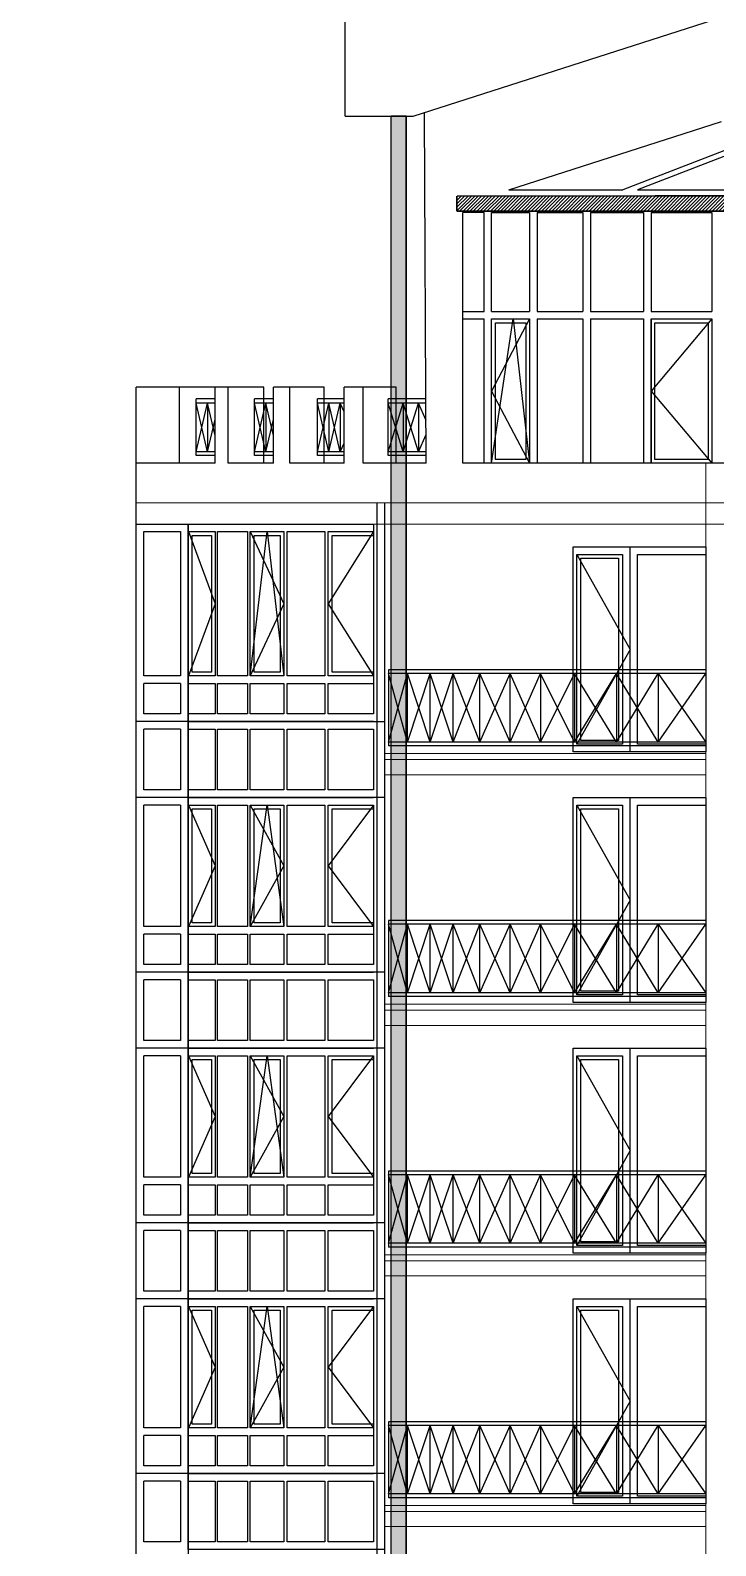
# Model space of a CAD drawing. Header units: inches. Extents: x -634 to 3638, y -6930911 to 5552.
# Drawn here: x 1440.72 to 1450.14, y 3508.83 to 3529.66 of the extents above; entities that cross this region are included whole.
import ezdxf

# ---------------------------------------------------------------- set-up
doc = ezdxf.new("R2010")
doc.units = ezdxf.units.IN
doc.header["$MEASUREMENT"] = 0
doc.linetypes.add('DASHED2', pattern=[9.525, 6.35, -3.175])
for name, color, linetype in [('ALUC', 202, 'Continuous'), ('OGRAJDENIYE', 255, 'Continuous'), ('Okno', 150, 'Continuous'), ('WALL', 243, 'Continuous')]:
    doc.layers.add(name, color=color, linetype=linetype)
doc.layers.add('ELEV', color=134, linetype='Continuous', lineweight=18)
doc.layers.add('WALL_1', color=11, linetype='Continuous', lineweight=15)
pattern_1 = [(45, (1262.311104, 3366.587935), (-0.02343928418428, 0.02343928418428), [])]

msp = doc.modelspace()

# ---------------------------------------------------------------- hatches: boundary and pattern name
at = {"layer": 'ELEV', "linetype": 'Continuous'}
h = msp.add_hatch(dxfattribs=at)
h.set_pattern_fill('ANSI31', color=256, scale=0.01044, style=0)
h.set_pattern_definition(pattern_1)
edge = h.paths.add_edge_path()
edge.add_ellipse((1445.78234, 3471.96182), major_axis=(0, 6932302.83262), ratio=0.00000001506, start_angle=89.999976115149, end_angle=270.000023884851)
edge.add_line((1445.67794, 3474.85168), (1445.67794, 3528.48347))
edge.add_line((1445.67794, 3528.48347), (1445.88675, 3528.48347))
edge.add_line((1445.88675, 3528.48347), (1445.88675, 3474.85168))
h = msp.add_hatch(dxfattribs=at)
h.set_pattern_fill('ANSI31', color=256, scale=0.01044, style=0)
h.set_pattern_definition(pattern_1)
edge = h.paths.add_edge_path()
edge.add_line((1446.58318, 3527.17693), (1454.28291, 3527.18085))
edge.add_line((1454.28291, 3527.18085), (1454.49172, 3527.18095))
edge.add_line((1454.49172, 3527.18095), (1454.49172, 3527.38976))
edge.add_line((1454.49172, 3527.38976), (1446.58308, 3527.38574))
edge.add_line((1446.58308, 3527.38574), (1446.58056, 3527.17695))

# ---------------------------------------------------------------- linework, layer by layer
at = {"layer": 'ALUC', "color": 7, "linetype": 'Continuous'}
for p, q in [((1445.9818, 3528.48347), (1458.15042, 3532.39306)), ((1445.0476, 3528.48347), (1445.0476, 3530.48615)), ((1445.0476, 3528.48347), (1445.9818, 3528.48347))]:
    msp.add_line(p, q, dxfattribs=at)
at = {"layer": 'ELEV', "linetype": 'Continuous', "flags": 128}
for points in [[(1445.67794, 3528.48347, 0.02088, 0.02088, 0), (1445.67794, 3474.59067, 0.02088, 0.02088, 0)], [(1445.88675, 3528.48347, 0.02088, 0.02088, 0), (1445.67794, 3528.48347, 0.02088, 0.02088, 0)], [(1445.88675, 3528.48347, 0.02088, 0.02088, 0), (1445.88675, 3474.59067, 0.02088, 0.02088, 0)], [(1446.58308, 3527.38574, 0.02088, 0.02088, 0), (1446.58056, 3527.17695, 0.02088, 0.02088, 0)], [(1454.49172, 3527.38976, 0.02088, 0.02088, 0), (1446.58308, 3527.38574, 0.02088, 0.02088, 0)], [(1454.49183, 3527.18095, 0.02088, 0.02088, 0), (1446.58318, 3527.17693, 0, 0, 0)]]:
    msp.add_lwpolyline(points, format="xyseb", dxfattribs=at)
at = {"layer": 'OGRAJDENIYE', "color": 7, "linetype": 'Continuous'}
for p, q in [((1443.25825, 3524.60001), (1442.99725, 3524.60001)), ((1442.99725, 3523.81699), (1442.99725, 3524.60001)), ((1443.25825, 3524.53737), (1442.99725, 3524.53737)), ((1443.15385, 3523.86919), (1442.99725, 3524.53737)), ((1442.99725, 3523.86919), (1443.15385, 3524.53737)), ((1443.25825, 3524.09192), (1443.15385, 3524.53737)), ((1443.15385, 3524.53737), (1443.15385, 3523.86919)), ((1444.06208, 3524.60001), (1443.80107, 3524.60001)), ((1443.80107, 3523.81699), (1443.80107, 3524.60001)), ((1444.06208, 3524.53737), (1443.80107, 3524.53737)), ((1443.95767, 3523.86919), (1443.80107, 3524.53737)), ((1443.80107, 3523.86919), (1443.95767, 3524.53737)), ((1444.06208, 3524.09192), (1443.95767, 3524.53737)), ((1443.95767, 3524.53737), (1443.95767, 3523.86919)), ((1445.03135, 3524.60001), (1444.66594, 3524.60001)), ((1444.66594, 3523.81699), (1444.66594, 3524.60001)), ((1445.03135, 3524.53737), (1444.66594, 3524.53737)), ((1444.82255, 3523.86919), (1444.66594, 3524.53737)), ((1444.66594, 3523.86919), (1444.82255, 3524.53737)), ((1444.97915, 3523.86919), (1444.82255, 3524.53737)), ((1444.82255, 3523.86919), (1444.97915, 3524.53737)), ((1444.82255, 3524.53737), (1444.82255, 3523.86919)), ((1444.97915, 3524.53737), (1444.97915, 3523.86919)), ((1445.03135, 3524.41863), (1444.97915, 3524.53737)), ((1446.1594, 3524.60001), (1445.63739, 3524.60001)), ((1445.63739, 3523.81699), (1445.63739, 3524.60001)), ((1446.1594, 3524.53737), (1445.63739, 3524.53737)), ((1445.84619, 3523.86919), (1445.63739, 3524.53737)), ((1445.63739, 3523.86919), (1445.84619, 3524.53737)), ((1446.055, 3523.86919), (1445.84619, 3524.53737)), ((1445.84619, 3523.86919), (1446.055, 3524.53737)), ((1445.84619, 3524.53737), (1445.84619, 3523.86919)), ((1446.055, 3524.53737), (1446.055, 3523.86919)), ((1446.1594, 3524.29989), (1446.055, 3524.53737)), ((1443.15385, 3523.86919), (1443.25825, 3524.31464)), ((1443.95767, 3523.86919), (1444.06208, 3524.31464)), ((1444.97915, 3523.86919), (1445.03135, 3523.98793)), ((1446.055, 3523.86919), (1446.1594, 3524.10667)), ((1443.25825, 3523.86919), (1442.99725, 3523.86919)), ((1443.25825, 3523.81699), (1442.99725, 3523.81699)), ((1444.06208, 3523.86919), (1443.80107, 3523.86919)), ((1444.06208, 3523.81699), (1443.80107, 3523.81699)), ((1445.03135, 3523.86919), (1444.66594, 3523.86919)), ((1445.03135, 3523.81699), (1444.66594, 3523.81699)), ((1446.1594, 3523.86919), (1445.63739, 3523.86919)), ((1446.1594, 3523.81699), (1445.63739, 3523.81699)), ((1450.00677, 3520.8728), (1445.64407, 3520.8728)), ((1445.64407, 3520.8728), (1445.64407, 3519.82877)), ((1450.00677, 3520.8206), (1445.64407, 3520.8206)), ((1445.90443, 3519.88097), (1445.64407, 3520.8206)), ((1445.64407, 3519.88097), (1445.90443, 3520.8206)), ((1446.21764, 3519.88097), (1445.90443, 3520.8206)), ((1445.90443, 3519.88097), (1446.21764, 3520.8206)), ((1445.90443, 3519.88097), (1445.90443, 3520.8206)), ((1446.53086, 3519.88097), (1446.21764, 3520.8206)), ((1446.21764, 3519.88097), (1446.53086, 3520.8206)), ((1446.21764, 3519.88097), (1446.21764, 3520.8206)), ((1446.89627, 3519.88097), (1446.53086, 3520.8206)), ((1446.53086, 3519.88097), (1446.89627, 3520.8206)), ((1446.53086, 3519.88097), (1446.53086, 3520.8206)), ((1447.31388, 3519.88097), (1446.89627, 3520.8206)), ((1446.89627, 3519.88097), (1447.31388, 3520.8206)), ((1446.89627, 3519.88097), (1446.89627, 3520.8206)), ((1447.7315, 3519.88097), (1447.31388, 3520.8206)), ((1447.31388, 3519.88097), (1447.7315, 3520.8206)), ((1447.31388, 3519.88097), (1447.31388, 3520.8206)), ((1448.20131, 3519.88097), (1447.7315, 3520.8206)), ((1447.7315, 3519.88097), (1448.20131, 3520.8206)), ((1447.7315, 3520.8206), (1447.7315, 3519.88097)), ((1448.77553, 3519.88097), (1448.20131, 3520.8206)), ((1448.20131, 3519.88097), (1448.77553, 3520.8206)), ((1448.20131, 3520.8206), (1448.20131, 3519.88097)), ((1448.77553, 3520.8206), (1448.77553, 3519.88097)), ((1448.77553, 3519.88097), (1449.34975, 3520.8206)), ((1449.34975, 3519.88097), (1448.77553, 3520.8206)), ((1449.34975, 3520.8206), (1449.34975, 3519.88097)), ((1449.34975, 3519.88097), (1450.00677, 3520.8206)), ((1449.34975, 3520.8206), (1450.00677, 3519.88097)), ((1450.00677, 3520.8206), (1450.00677, 3519.88097)), ((1450.00677, 3519.88097), (1445.64407, 3519.88097)), ((1450.00677, 3519.82877), (1445.64407, 3519.82877)), ((1450.00677, 3517.42749), (1445.64407, 3517.42749)), ((1445.64407, 3517.42749), (1445.64407, 3516.38345)), ((1450.00677, 3517.37528), (1445.64407, 3517.37528)), ((1445.90443, 3516.43565), (1445.64407, 3517.37528)), ((1445.64407, 3516.43565), (1445.90443, 3517.37528)), ((1446.21764, 3516.43565), (1445.90443, 3517.37528)), ((1445.90443, 3516.43565), (1446.21764, 3517.37528)), ((1445.90443, 3516.43565), (1445.90443, 3517.37528)), ((1446.53086, 3516.43565), (1446.21764, 3517.37528)), ((1446.21764, 3516.43565), (1446.53086, 3517.37528)), ((1446.21764, 3516.43565), (1446.21764, 3517.37528)), ((1446.89627, 3516.43565), (1446.53086, 3517.37528)), ((1446.53086, 3516.43565), (1446.89627, 3517.37528)), ((1446.53086, 3516.43565), (1446.53086, 3517.37528)), ((1447.31388, 3516.43565), (1446.89627, 3517.37528)), ((1446.89627, 3516.43565), (1447.31388, 3517.37528)), ((1446.89627, 3516.43565), (1446.89627, 3517.37528)), ((1447.7315, 3516.43565), (1447.31388, 3517.37528)), ((1447.31388, 3516.43565), (1447.7315, 3517.37528)), ((1447.31388, 3516.43565), (1447.31388, 3517.37528)), ((1448.20131, 3516.43565), (1447.7315, 3517.37528)), ((1447.7315, 3516.43565), (1448.20131, 3517.37528)), ((1447.7315, 3517.37528), (1447.7315, 3516.43565)), ((1448.77553, 3516.43565), (1448.20131, 3517.37528)), ((1448.20131, 3516.43565), (1448.77553, 3517.37528)), ((1448.20131, 3517.37528), (1448.20131, 3516.43565)), ((1448.77553, 3517.37528), (1448.77553, 3516.43565)), ((1448.77553, 3516.43565), (1449.34975, 3517.37528)), ((1449.34975, 3516.43565), (1448.77553, 3517.37528)), ((1449.34975, 3517.37528), (1449.34975, 3516.43565)), ((1449.34975, 3516.43565), (1450.00677, 3517.37528)), ((1449.34975, 3517.37528), (1450.00677, 3516.43565)), ((1450.00677, 3517.37528), (1450.00677, 3516.43565)), ((1450.00677, 3516.43565), (1445.64407, 3516.43565)), ((1450.00677, 3516.38345), (1445.64407, 3516.38345)), ((1450.00677, 3513.98217), (1445.64407, 3513.98217)), ((1445.64407, 3513.98217), (1445.64407, 3512.93813)), ((1450.00677, 3513.92996), (1445.64407, 3513.92996)), ((1445.90443, 3512.99033), (1445.64407, 3513.92996)), ((1445.64407, 3512.99033), (1445.90443, 3513.92996)), ((1446.21764, 3512.99033), (1445.90443, 3513.92996)), ((1445.90443, 3512.99033), (1446.21764, 3513.92996)), ((1445.90443, 3512.99033), (1445.90443, 3513.92996)), ((1446.53086, 3512.99033), (1446.21764, 3513.92996)), ((1446.21764, 3512.99033), (1446.53086, 3513.92996)), ((1446.21764, 3512.99033), (1446.21764, 3513.92996)), ((1446.89627, 3512.99033), (1446.53086, 3513.92996)), ((1446.53086, 3512.99033), (1446.89627, 3513.92996)), ((1446.53086, 3512.99033), (1446.53086, 3513.92996)), ((1447.31388, 3512.99033), (1446.89627, 3513.92996)), ((1446.89627, 3512.99033), (1447.31388, 3513.92996)), ((1446.89627, 3512.99033), (1446.89627, 3513.92996)), ((1447.7315, 3512.99033), (1447.31388, 3513.92996)), ((1447.31388, 3512.99033), (1447.7315, 3513.92996)), ((1447.31388, 3512.99033), (1447.31388, 3513.92996)), ((1448.20131, 3512.99033), (1447.7315, 3513.92996)), ((1447.7315, 3512.99033), (1448.20131, 3513.92996)), ((1447.7315, 3513.92996), (1447.7315, 3512.99033)), ((1448.77553, 3512.99033), (1448.20131, 3513.92996)), ((1448.20131, 3512.99033), (1448.77553, 3513.92996)), ((1448.20131, 3513.92996), (1448.20131, 3512.99033)), ((1448.77553, 3513.92996), (1448.77553, 3512.99033)), ((1448.77553, 3512.99033), (1449.34975, 3513.92996)), ((1449.34975, 3512.99033), (1448.77553, 3513.92996)), ((1449.34975, 3513.92996), (1449.34975, 3512.99033)), ((1449.34975, 3512.99033), (1450.00677, 3513.92996)), ((1449.34975, 3513.92996), (1450.00677, 3512.99033)), ((1450.00677, 3513.92996), (1450.00677, 3512.99033)), ((1450.00677, 3512.99033), (1445.64407, 3512.99033)), ((1450.00677, 3512.93813), (1445.64407, 3512.93813)), ((1450.00677, 3510.53685), (1445.64407, 3510.53685)), ((1445.64407, 3510.53685), (1445.64407, 3509.49281)), ((1450.00677, 3510.48464), (1445.64407, 3510.48464)), ((1445.90443, 3509.54501), (1445.64407, 3510.48464)), ((1445.64407, 3509.54501), (1445.90443, 3510.48464)), ((1446.21764, 3509.54501), (1445.90443, 3510.48464)), ((1445.90443, 3509.54501), (1446.21764, 3510.48464)), ((1445.90443, 3509.54501), (1445.90443, 3510.48464)), ((1446.53086, 3509.54501), (1446.21764, 3510.48464)), ((1446.21764, 3509.54501), (1446.53086, 3510.48464)), ((1446.21764, 3509.54501), (1446.21764, 3510.48464)), ((1446.89627, 3509.54501), (1446.53086, 3510.48464)), ((1446.53086, 3509.54501), (1446.89627, 3510.48464)), ((1446.53086, 3509.54501), (1446.53086, 3510.48464)), ((1447.31388, 3509.54501), (1446.89627, 3510.48464)), ((1446.89627, 3509.54501), (1447.31388, 3510.48464)), ((1446.89627, 3509.54501), (1446.89627, 3510.48464)), ((1447.7315, 3509.54501), (1447.31388, 3510.48464)), ((1447.31388, 3509.54501), (1447.7315, 3510.48464)), ((1447.31388, 3509.54501), (1447.31388, 3510.48464)), ((1448.20131, 3509.54501), (1447.7315, 3510.48464)), ((1447.7315, 3509.54501), (1448.20131, 3510.48464)), ((1447.7315, 3510.48464), (1447.7315, 3509.54501)), ((1448.77553, 3509.54501), (1448.20131, 3510.48464)), ((1448.20131, 3509.54501), (1448.77553, 3510.48464)), ((1448.20131, 3510.48464), (1448.20131, 3509.54501)), ((1448.77553, 3510.48464), (1448.77553, 3509.54501)), ((1448.77553, 3509.54501), (1449.34975, 3510.48464)), ((1449.34975, 3509.54501), (1448.77553, 3510.48464)), ((1449.34975, 3510.48464), (1449.34975, 3509.54501)), ((1449.34975, 3509.54501), (1450.00677, 3510.48464)), ((1449.34975, 3510.48464), (1450.00677, 3509.54501)), ((1450.00677, 3510.48464), (1450.00677, 3509.54501)), ((1450.00677, 3509.54501), (1445.64407, 3509.54501)), ((1450.00677, 3509.49281), (1445.64407, 3509.49281))]:
    msp.add_line(p, q, dxfattribs=at)
at = {"layer": 'Okno', "color": 7, "linetype": 'Continuous'}
for p, q in [((1447.29766, 3527.47111), (1450.22227, 3528.41075)), ((1451.28999, 3528.41075), (1448.86372, 3527.47111)), ((1451.49236, 3528.41075), (1449.06609, 3527.47111)), ((1447.29766, 3527.47111), (1448.86372, 3527.47111)), ((1449.06609, 3527.47111), (1450.95179, 3527.47111)), ((1446.95635, 3527.1579), (1446.66611, 3527.1579)), ((1446.95635, 3525.80066), (1446.95635, 3527.1579)), ((1447.06075, 3525.80066), (1447.06075, 3527.1579)), ((1447.06075, 3527.1579), (1447.58269, 3527.1579)), ((1447.58269, 3527.1579), (1447.58269, 3525.80066)), ((1447.68709, 3527.1579), (1448.31343, 3527.1579)), ((1447.68709, 3527.1579), (1447.68709, 3525.80066)), ((1448.31343, 3527.1579), (1448.31343, 3525.80066)), ((1448.41783, 3527.1579), (1449.14857, 3527.1579)), ((1448.41783, 3527.1579), (1448.41783, 3525.80066)), ((1449.14857, 3527.1579), (1449.14857, 3525.80066)), ((1449.25298, 3527.1579), (1450.08812, 3527.1579)), ((1449.25298, 3527.1579), (1449.25298, 3525.80066)), ((1450.08812, 3527.1579), (1450.08812, 3525.80066)), ((1446.66611, 3525.80066), (1446.95635, 3525.80066)), ((1447.06075, 3525.80066), (1447.58269, 3525.80066)), ((1447.68709, 3525.80066), (1448.31343, 3525.80066)), ((1448.41783, 3525.80066), (1449.14857, 3525.80066)), ((1449.25298, 3525.80066), (1450.08812, 3525.80066)), ((1446.66611, 3525.69625), (1446.95635, 3525.69625)), ((1446.95635, 3523.71258), (1446.95635, 3525.69625)), ((1447.06075, 3523.71258), (1447.06075, 3525.69625)), ((1447.06075, 3525.69625), (1447.58269, 3525.69625)), ((1447.58269, 3525.69625), (1447.58269, 3523.71258)), ((1447.68709, 3525.69625), (1447.68709, 3523.71258)), ((1447.68709, 3525.69625), (1448.31343, 3525.69625)), ((1448.31343, 3525.69625), (1448.31343, 3523.71258)), ((1448.41783, 3525.69625), (1448.41783, 3523.71258)), ((1448.41783, 3525.69625), (1449.14857, 3525.69625)), ((1449.14857, 3525.69625), (1449.14857, 3523.71258)), ((1449.25298, 3525.69625), (1449.25298, 3523.71258)), ((1449.25298, 3525.69625), (1450.08812, 3525.69625)), ((1450.08812, 3525.69625), (1450.08812, 3523.71258)), ((1442.78309, 3520.78928), (1442.2809, 3520.78928)), ((1442.78309, 3520.68488), (1442.2809, 3520.68488)), ((1442.88749, 3520.16286), (1442.1765, 3520.16286)), ((1442.78309, 3520.26726), (1442.2809, 3520.26726)), ((1442.78309, 3520.05846), (1442.2809, 3520.05846)), ((1442.88749, 3519.11882), (1442.1765, 3519.11882)), ((1442.78309, 3519.22323), (1442.2809, 3519.22323)), ((1442.78309, 3519.01442), (1442.2809, 3519.01442)), ((1442.78309, 3517.34396), (1442.2809, 3517.34396)), ((1442.78309, 3517.23956), (1442.2809, 3517.23956)), ((1442.88749, 3516.71754), (1442.1765, 3516.71754)), ((1442.78309, 3516.82194), (1442.2809, 3516.82194)), ((1442.78309, 3516.61314), (1442.2809, 3516.61314)), ((1442.88749, 3515.6735), (1442.1765, 3515.6735)), ((1442.78309, 3515.77791), (1442.2809, 3515.77791)), ((1442.78309, 3515.5691), (1442.2809, 3515.5691)), ((1442.78309, 3513.89864), (1442.2809, 3513.89864)), ((1442.78309, 3513.79424), (1442.2809, 3513.79424)), ((1442.78309, 3513.37662), (1442.2809, 3513.37662)), ((1442.88749, 3513.27222), (1442.1765, 3513.27222)), ((1442.78309, 3513.16782), (1442.2809, 3513.16782)), ((1442.78309, 3512.33259), (1442.2809, 3512.33259)), ((1442.88749, 3512.22818), (1442.1765, 3512.22818)), ((1442.78309, 3512.12378), (1442.2809, 3512.12378)), ((1442.78309, 3510.45332), (1442.2809, 3510.45332)), ((1442.78309, 3510.34892), (1442.2809, 3510.34892)), ((1442.88749, 3509.8269), (1442.1765, 3509.8269)), ((1442.78309, 3509.9313), (1442.2809, 3509.9313)), ((1442.78309, 3509.7225), (1442.2809, 3509.7225)), ((1442.78309, 3508.88727), (1442.2809, 3508.88727))]:
    msp.add_line(p, q, dxfattribs=at)
at = {"layer": 'Okno', "color": 7, "linetype": 'DASHED2', "ltscale": 0.4}
for p, q in [((1447.58269, 3525.69625), (1447.06075, 3524.70442)), ((1447.06075, 3523.71258), (1447.35494, 3525.69625)), ((1447.35494, 3525.69625), (1447.58269, 3523.71258)), ((1450.08812, 3525.69625), (1449.25298, 3524.70442)), ((1447.06075, 3524.70442), (1447.58269, 3523.71258)), ((1449.25298, 3524.70442), (1450.08812, 3523.71258)), ((1442.89408, 3522.77295), (1443.25979, 3521.78112)), ((1443.74182, 3522.77295), (1444.20402, 3521.78112)), ((1443.74182, 3520.78928), (1443.97292, 3522.77295)), ((1443.97292, 3522.77295), (1444.20402, 3520.78928)), ((1445.43526, 3522.77295), (1444.81499, 3521.78112)), ((1448.23224, 3522.45974), (1448.96306, 3521.15469)), ((1443.25979, 3521.78112), (1442.89408, 3520.78928)), ((1444.20402, 3521.78112), (1443.74182, 3520.78928)), ((1444.81499, 3521.78112), (1445.43526, 3520.78928)), ((1448.96306, 3521.15469), (1448.23224, 3519.84965)), ((1442.89408, 3519.01442), (1443.25979, 3518.17919)), ((1443.74182, 3519.01442), (1444.20402, 3518.17919)), ((1443.74182, 3517.34396), (1443.97292, 3519.01442)), ((1443.97292, 3519.01442), (1444.20402, 3517.34396)), ((1445.43526, 3519.01442), (1444.81499, 3518.17919)), ((1448.23224, 3519.01442), (1448.96306, 3517.70937)), ((1443.25979, 3518.17919), (1442.89408, 3517.34396)), ((1444.20402, 3518.17919), (1443.74182, 3517.34396)), ((1444.81499, 3518.17919), (1445.43526, 3517.34396)), ((1448.96306, 3517.70937), (1448.23224, 3516.40433)), ((1442.89408, 3515.5691), (1443.25979, 3514.73387)), ((1443.74182, 3515.5691), (1444.20402, 3514.73387)), ((1443.74182, 3513.89864), (1443.97292, 3515.5691)), ((1443.97292, 3515.5691), (1444.20402, 3513.89864)), ((1445.43526, 3515.5691), (1444.81499, 3514.73387)), ((1448.23224, 3515.5691), (1448.96306, 3514.26405)), ((1443.25979, 3514.73387), (1442.89408, 3513.89864)), ((1444.20402, 3514.73387), (1443.74182, 3513.89864)), ((1444.81499, 3514.73387), (1445.43526, 3513.89864)), ((1448.96306, 3514.26405), (1448.23224, 3512.95901)), ((1442.89408, 3512.12378), (1443.25979, 3511.28855)), ((1443.74182, 3512.12378), (1444.20402, 3511.28855)), ((1443.74182, 3510.45332), (1443.97292, 3512.12378)), ((1443.97292, 3512.12378), (1444.20402, 3510.45332)), ((1445.43526, 3512.12378), (1444.81499, 3511.28855)), ((1448.23224, 3512.12378), (1448.96306, 3510.81874)), ((1443.25979, 3511.28855), (1442.89408, 3510.45332)), ((1444.20402, 3511.28855), (1443.74182, 3510.45332)), ((1444.81499, 3511.28855), (1445.43526, 3510.45332)), ((1448.96306, 3510.81874), (1448.23224, 3509.51369))]:
    msp.add_line(p, q, dxfattribs=at)
at = {"layer": 'Okno', "color": 7}
for p, q in [((1448.96306, 3519.74525), (1448.96306, 3522.56414)), ((1448.96306, 3516.29993), (1448.96306, 3519.11882)), ((1448.96306, 3512.85461), (1448.96306, 3515.6735)), ((1448.96306, 3509.40929), (1448.96306, 3512.22818))]:
    msp.add_line(p, q, dxfattribs=at)
at = {"layer": 'Okno', "color": 7, "linetype": 'Continuous'}
for points in [[(1447.06075, 3525.69625), (1447.58269, 3525.69625), (1447.58269, 3523.71258), (1447.06075, 3523.71258)], [(1447.11295, 3525.64405), (1447.53048, 3525.64405), (1447.53048, 3523.76479), (1447.11295, 3523.76479), (1447.11295, 3525.64405)], [(1449.25298, 3525.69625), (1450.08812, 3525.69625), (1450.08812, 3523.71258), (1449.25298, 3523.71258)], [(1449.30518, 3525.64405), (1450.03592, 3525.64405), (1450.03592, 3523.76479), (1449.30518, 3523.76479), (1449.30518, 3525.64405)], [(1442.1765, 3522.87735), (1442.88749, 3522.87735), (1442.88749, 3475.3737), (1442.1765, 3475.3737)]]:
    msp.add_lwpolyline(points, close=True, dxfattribs=at)
at = {"layer": 'Okno', "color": 7}
for points in [[(1445.43526, 3520.16286), (1442.88749, 3520.16286), (1442.88749, 3522.87735), (1445.43526, 3522.87735), (1445.43526, 3520.26726)], [(1445.59187, 3519.11882), (1442.88749, 3519.11882), (1442.88749, 3520.16286), (1445.59187, 3520.16286)], [(1445.43526, 3520.05846), (1445.43526, 3519.22323)], [(1445.59187, 3516.71754), (1442.88749, 3516.71754), (1442.88749, 3519.11882), (1445.43526, 3519.11882)], [(1445.43526, 3519.01442), (1445.43526, 3516.82194)], [(1445.59187, 3515.6735), (1442.88749, 3515.6735), (1442.88749, 3516.71754), (1445.43526, 3516.71754)], [(1445.43526, 3516.61314), (1445.43526, 3515.77791)], [(1445.59187, 3513.27222), (1442.88749, 3513.27222), (1442.88749, 3515.6735), (1445.43526, 3515.6735)], [(1445.43526, 3515.5691), (1445.43526, 3513.37662)], [(1445.59187, 3512.22818), (1442.88749, 3512.22818), (1442.88749, 3513.27222), (1445.43526, 3513.27222)], [(1445.43526, 3513.16782), (1445.43526, 3512.33259)], [(1445.59187, 3509.8269), (1442.88749, 3509.8269), (1442.88749, 3512.22818), (1445.43526, 3512.22818)], [(1445.43526, 3512.12378), (1445.43526, 3509.9313)], [(1445.59187, 3508.78286), (1442.88749, 3508.78286), (1442.88749, 3509.8269), (1445.43526, 3509.8269)], [(1445.43526, 3509.7225), (1445.43526, 3508.88727)]]:
    msp.add_lwpolyline(points, dxfattribs=at)
at = {"layer": 'Okno', "color": 7, "linetype": 'Continuous'}
for points in [[(1442.2809, 3520.78928), (1442.2809, 3522.77295), (1442.2809, 3522.77295), (1442.78309, 3522.77295), (1442.78309, 3520.78928)], [(1442.2809, 3520.26726), (1442.2809, 3520.68488)], [(1442.78309, 3520.68488), (1442.78309, 3520.26726)], [(1442.2809, 3519.22323), (1442.2809, 3520.05846)], [(1442.78309, 3520.05846), (1442.78309, 3519.22323)], [(1442.2809, 3517.34396), (1442.2809, 3519.01442)], [(1442.78309, 3519.01442), (1442.78309, 3517.34396)], [(1442.2809, 3516.82194), (1442.2809, 3517.23956)], [(1442.78309, 3517.23956), (1442.78309, 3516.82194)], [(1442.2809, 3515.77791), (1442.2809, 3516.61314)], [(1442.78309, 3516.61314), (1442.78309, 3515.77791)], [(1442.2809, 3513.89864), (1442.2809, 3515.5691)], [(1442.78309, 3515.5691), (1442.78309, 3513.89864)], [(1442.2809, 3513.37662), (1442.2809, 3513.79424)], [(1442.78309, 3513.79424), (1442.78309, 3513.37662)], [(1442.2809, 3512.33259), (1442.2809, 3513.16782)], [(1442.78309, 3513.16782), (1442.78309, 3512.33259)], [(1442.2809, 3510.45332), (1442.2809, 3512.12378)], [(1442.78309, 3512.12378), (1442.78309, 3510.45332)], [(1442.2809, 3509.9313), (1442.2809, 3510.34892)], [(1442.78309, 3510.34892), (1442.78309, 3509.9313)], [(1442.2809, 3508.88727), (1442.2809, 3509.7225)], [(1442.78309, 3509.7225), (1442.78309, 3508.88727)]]:
    msp.add_lwpolyline(points, dxfattribs=at)
at = {"layer": 'Okno', "color": 7}
for points in [[(1442.89408, 3522.77295), (1443.25979, 3522.77295), (1443.25979, 3520.78928), (1442.89408, 3520.78928)], [(1442.94628, 3522.72075), (1443.20758, 3522.72075), (1443.20758, 3520.84148), (1442.94628, 3520.84148), (1442.94628, 3522.72075)], [(1443.29421, 3522.77295), (1443.70232, 3522.77295), (1443.70232, 3520.78928), (1443.29421, 3520.78928)], [(1443.74182, 3522.77295), (1444.20402, 3522.77295), (1444.20402, 3520.78928), (1443.74182, 3520.78928)], [(1443.79402, 3522.72075), (1444.15182, 3522.72075), (1444.15182, 3520.84148), (1443.79402, 3520.84148), (1443.79402, 3522.72075)], [(1444.24848, 3522.77295), (1444.76569, 3522.77295), (1444.76569, 3520.78928), (1444.24848, 3520.78928)], [(1444.81499, 3522.77295), (1445.43526, 3522.77295), (1445.43526, 3520.78928), (1444.81499, 3520.78928)], [(1444.8672, 3522.72075), (1445.43526, 3522.72075), (1445.43526, 3520.84148), (1444.8672, 3520.84148), (1444.8672, 3522.72075)], [(1448.23224, 3522.45974), (1448.85866, 3522.45974), (1448.85866, 3519.84965), (1448.23224, 3519.84965), (1448.23224, 3522.45974)], [(1449.06746, 3522.45974), (1450.00677, 3522.45974), (1450.00677, 3519.84965), (1449.06746, 3519.84965), (1449.06746, 3522.45974)], [(1448.28444, 3522.40754), (1448.80646, 3522.40754), (1448.80646, 3519.90185), (1448.28444, 3519.90185), (1448.28444, 3522.40754)], [(1442.89408, 3520.68488), (1443.25979, 3520.68488), (1443.25979, 3520.26726), (1442.89408, 3520.26726)], [(1443.29421, 3520.68488), (1443.70232, 3520.68488), (1443.70232, 3520.26726), (1443.29421, 3520.26726)], [(1443.74182, 3520.68488), (1444.20402, 3520.68488), (1444.20402, 3520.26726), (1443.74182, 3520.26726)], [(1444.24848, 3520.68488), (1444.76569, 3520.68488), (1444.76569, 3520.26726), (1444.24848, 3520.26726)], [(1444.81499, 3520.68488), (1445.43526, 3520.68488), (1445.43526, 3520.26726), (1444.81499, 3520.26726)], [(1442.89408, 3520.05846), (1443.25979, 3520.05846), (1443.25979, 3519.22323), (1442.89408, 3519.22323)], [(1443.29421, 3520.05846), (1443.70232, 3520.05846), (1443.70232, 3519.22323), (1443.29421, 3519.22323)], [(1443.74182, 3520.05846), (1444.20402, 3520.05846), (1444.20402, 3519.22323), (1443.74182, 3519.22323)], [(1444.24848, 3520.05846), (1444.76569, 3520.05846), (1444.76569, 3519.22323), (1444.24848, 3519.22323)], [(1444.81499, 3520.05846), (1445.43526, 3520.05846), (1445.43526, 3519.22323), (1444.81499, 3519.22323)], [(1442.89408, 3519.01442), (1443.25979, 3519.01442), (1443.25979, 3517.34396), (1442.89408, 3517.34396)], [(1442.94628, 3518.96222), (1443.20758, 3518.96222), (1443.20758, 3517.39616), (1442.94628, 3517.39616), (1442.94628, 3518.96222)], [(1443.29421, 3519.01442), (1443.70232, 3519.01442), (1443.70232, 3517.34396), (1443.29421, 3517.34396)], [(1443.74182, 3519.01442), (1444.20402, 3519.01442), (1444.20402, 3517.34396), (1443.74182, 3517.34396)], [(1443.79402, 3518.96222), (1444.15182, 3518.96222), (1444.15182, 3517.39616), (1443.79402, 3517.39616), (1443.79402, 3518.96222)], [(1444.24848, 3519.01442), (1444.76569, 3519.01442), (1444.76569, 3517.34396), (1444.24848, 3517.34396)], [(1444.81499, 3519.01442), (1445.43526, 3519.01442), (1445.43526, 3517.34396), (1444.81499, 3517.34396)], [(1444.8672, 3518.96222), (1445.43526, 3518.96222), (1445.43526, 3517.39616), (1444.8672, 3517.39616), (1444.8672, 3518.96222)], [(1448.23224, 3519.01442), (1448.85866, 3519.01442), (1448.85866, 3516.40433), (1448.23224, 3516.40433), (1448.23224, 3519.01442)], [(1448.28444, 3518.96222), (1448.80646, 3518.96222), (1448.80646, 3516.45653), (1448.28444, 3516.45653), (1448.28444, 3518.96222)], [(1449.06746, 3519.01442), (1450.00677, 3519.01442), (1450.00677, 3516.40433), (1449.06746, 3516.40433), (1449.06746, 3519.01442)], [(1442.89408, 3517.23956), (1443.25979, 3517.23956), (1443.25979, 3516.82194), (1442.89408, 3516.82194)], [(1443.29421, 3517.23956), (1443.70232, 3517.23956), (1443.70232, 3516.82194), (1443.29421, 3516.82194)], [(1443.74182, 3517.23956), (1444.20402, 3517.23956), (1444.20402, 3516.82194), (1443.74182, 3516.82194)], [(1444.24848, 3517.23956), (1444.76569, 3517.23956), (1444.76569, 3516.82194), (1444.24848, 3516.82194)], [(1444.81499, 3517.23956), (1445.43526, 3517.23956), (1445.43526, 3516.82194), (1444.81499, 3516.82194)], [(1442.89408, 3516.61314), (1443.25979, 3516.61314), (1443.25979, 3515.77791), (1442.89408, 3515.77791)], [(1443.29421, 3516.61314), (1443.70232, 3516.61314), (1443.70232, 3515.77791), (1443.29421, 3515.77791)], [(1443.74182, 3516.61314), (1444.20402, 3516.61314), (1444.20402, 3515.77791), (1443.74182, 3515.77791)], [(1444.24848, 3516.61314), (1444.76569, 3516.61314), (1444.76569, 3515.77791), (1444.24848, 3515.77791)], [(1444.81499, 3516.61314), (1445.43526, 3516.61314), (1445.43526, 3515.77791), (1444.81499, 3515.77791)], [(1442.89408, 3515.5691), (1443.25979, 3515.5691), (1443.25979, 3513.89864), (1442.89408, 3513.89864)], [(1442.94628, 3515.5169), (1443.20758, 3515.5169), (1443.20758, 3513.95084), (1442.94628, 3513.95084), (1442.94628, 3515.5169)], [(1443.29421, 3515.5691), (1443.70232, 3515.5691), (1443.70232, 3513.89864), (1443.29421, 3513.89864)], [(1443.74182, 3515.5691), (1444.20402, 3515.5691), (1444.20402, 3513.89864), (1443.74182, 3513.89864)], [(1443.79402, 3515.5169), (1444.15182, 3515.5169), (1444.15182, 3513.95084), (1443.79402, 3513.95084), (1443.79402, 3515.5169)], [(1444.24848, 3515.5691), (1444.76569, 3515.5691), (1444.76569, 3513.89864), (1444.24848, 3513.89864)], [(1444.81499, 3515.5691), (1445.43526, 3515.5691), (1445.43526, 3513.89864), (1444.81499, 3513.89864)], [(1444.8672, 3515.5169), (1445.43526, 3515.5169), (1445.43526, 3513.95084), (1444.8672, 3513.95084), (1444.8672, 3515.5169)], [(1448.23224, 3515.5691), (1448.85866, 3515.5691), (1448.85866, 3512.95901), (1448.23224, 3512.95901), (1448.23224, 3515.5691)], [(1448.28444, 3515.5169), (1448.80646, 3515.5169), (1448.80646, 3513.01121), (1448.28444, 3513.01121), (1448.28444, 3515.5169)], [(1449.06746, 3515.5691), (1450.00677, 3515.5691), (1450.00677, 3512.95901), (1449.06746, 3512.95901), (1449.06746, 3515.5691)], [(1442.89408, 3513.79424), (1443.25979, 3513.79424), (1443.25979, 3513.37662), (1442.89408, 3513.37662)], [(1443.29421, 3513.79424), (1443.70232, 3513.79424), (1443.70232, 3513.37662), (1443.29421, 3513.37662)], [(1443.74182, 3513.79424), (1444.20402, 3513.79424), (1444.20402, 3513.37662), (1443.74182, 3513.37662)], [(1444.24848, 3513.79424), (1444.76569, 3513.79424), (1444.76569, 3513.37662), (1444.24848, 3513.37662)], [(1444.81499, 3513.79424), (1445.43526, 3513.79424), (1445.43526, 3513.37662), (1444.81499, 3513.37662)], [(1442.89408, 3513.16782), (1443.25979, 3513.16782), (1443.25979, 3512.33259), (1442.89408, 3512.33259)], [(1443.29421, 3513.16782), (1443.70232, 3513.16782), (1443.70232, 3512.33259), (1443.29421, 3512.33259)], [(1443.74182, 3513.16782), (1444.20402, 3513.16782), (1444.20402, 3512.33259), (1443.74182, 3512.33259)], [(1444.24848, 3513.16782), (1444.76569, 3513.16782), (1444.76569, 3512.33259), (1444.24848, 3512.33259)], [(1444.81499, 3513.16782), (1445.43526, 3513.16782), (1445.43526, 3512.33259), (1444.81499, 3512.33259)], [(1442.89408, 3512.12378), (1443.25979, 3512.12378), (1443.25979, 3510.45332), (1442.89408, 3510.45332)], [(1442.94628, 3512.07158), (1443.20758, 3512.07158), (1443.20758, 3510.50552), (1442.94628, 3510.50552), (1442.94628, 3512.07158)], [(1443.29421, 3512.12378), (1443.70232, 3512.12378), (1443.70232, 3510.45332), (1443.29421, 3510.45332)], [(1443.74182, 3512.12378), (1444.20402, 3512.12378), (1444.20402, 3510.45332), (1443.74182, 3510.45332)], [(1443.79402, 3512.07158), (1444.15182, 3512.07158), (1444.15182, 3510.50552), (1443.79402, 3510.50552), (1443.79402, 3512.07158)], [(1444.24848, 3512.12378), (1444.76569, 3512.12378), (1444.76569, 3510.45332), (1444.24848, 3510.45332)], [(1444.81499, 3512.12378), (1445.43526, 3512.12378), (1445.43526, 3510.45332), (1444.81499, 3510.45332)], [(1444.8672, 3512.07158), (1445.43526, 3512.07158), (1445.43526, 3510.50552), (1444.8672, 3510.50552), (1444.8672, 3512.07158)], [(1448.23224, 3512.12378), (1448.85866, 3512.12378), (1448.85866, 3509.51369), (1448.23224, 3509.51369), (1448.23224, 3512.12378)], [(1448.28444, 3512.07158), (1448.80646, 3512.07158), (1448.80646, 3509.56589), (1448.28444, 3509.56589), (1448.28444, 3512.07158)], [(1449.06746, 3512.12378), (1450.00677, 3512.12378), (1450.00677, 3509.51369), (1449.06746, 3509.51369), (1449.06746, 3512.12378)], [(1442.89408, 3510.34892), (1443.25979, 3510.34892), (1443.25979, 3509.9313), (1442.89408, 3509.9313)], [(1443.29421, 3510.34892), (1443.70232, 3510.34892), (1443.70232, 3509.9313), (1443.29421, 3509.9313)], [(1443.74182, 3510.34892), (1444.20402, 3510.34892), (1444.20402, 3509.9313), (1443.74182, 3509.9313)], [(1444.24848, 3510.34892), (1444.76569, 3510.34892), (1444.76569, 3509.9313), (1444.24848, 3509.9313)], [(1444.81499, 3510.34892), (1445.43526, 3510.34892), (1445.43526, 3509.9313), (1444.81499, 3509.9313)], [(1442.89408, 3509.7225), (1443.25979, 3509.7225), (1443.25979, 3508.88727), (1442.89408, 3508.88727)], [(1443.29421, 3509.7225), (1443.70232, 3509.7225), (1443.70232, 3508.88727), (1443.29421, 3508.88727)], [(1443.74182, 3509.7225), (1444.20402, 3509.7225), (1444.20402, 3508.88727), (1443.74182, 3508.88727)], [(1444.24848, 3509.7225), (1444.76569, 3509.7225), (1444.76569, 3508.88727), (1444.24848, 3508.88727)], [(1444.81499, 3509.7225), (1445.43526, 3509.7225), (1445.43526, 3508.88727), (1444.81499, 3508.88727)]]:
    msp.add_lwpolyline(points, close=True, dxfattribs=at)
at = {"layer": 'WALL', "color": 7}
for p, q in [((1446.1594, 3523.71258), (1446.13737, 3528.53345)), ((1446.66611, 3523.71258), (1446.66611, 3527.1579)), ((1442.1765, 3474.59067), (1442.1765, 3524.75662)), ((1443.93005, 3524.75662), (1442.1765, 3524.75662)), ((1442.76838, 3523.71258), (1442.76838, 3524.75662)), ((1443.25825, 3523.71258), (1443.25825, 3524.75662)), ((1443.44105, 3523.71258), (1443.44105, 3524.75662)), ((1443.93005, 3523.71258), (1443.93005, 3524.75662)), ((1444.06208, 3523.71258), (1444.06208, 3524.75662)), ((1444.75793, 3524.75662), (1444.06208, 3524.75662)), ((1444.28541, 3523.71258), (1444.28541, 3524.75662)), ((1444.75793, 3523.71258), (1444.75793, 3524.75662)), ((1445.03135, 3523.71258), (1445.03135, 3524.75662)), ((1445.74722, 3524.75662), (1445.03135, 3524.75662)), ((1445.29606, 3523.71258), (1445.29606, 3524.75662)), ((1445.74722, 3523.71258), (1445.74722, 3524.75662)), ((1443.25825, 3523.71258), (1442.1765, 3523.71258)), ((1444.06208, 3523.71258), (1443.44105, 3523.71258)), ((1445.03135, 3523.71258), (1444.28541, 3523.71258)), ((1446.1594, 3523.71258), (1445.29606, 3523.71258)), ((1454.63005, 3523.71258), (1446.66611, 3523.71258)), ((1445.48746, 3475.3737), (1445.48746, 3523.16968)), ((1445.59187, 3474.85168), (1445.59187, 3523.16968))]:
    msp.add_line(p, q, dxfattribs=at)
for points in [[(1448.18003, 3522.56414), (1450.00677, 3522.56414), (1450.00677, 3519.74525), (1448.18003, 3519.74525)], [(1448.18003, 3519.11882), (1450.00677, 3519.11882), (1450.00677, 3516.29993), (1448.18003, 3516.29993)], [(1448.18003, 3515.6735), (1450.00677, 3515.6735), (1450.00677, 3512.85461), (1448.18003, 3512.85461)], [(1448.18003, 3512.22818), (1450.00677, 3512.22818), (1450.00677, 3509.40929), (1448.18003, 3509.40929)]]:
    msp.add_lwpolyline(points, close=True, dxfattribs=at)
at = {"layer": 'WALL_1', "color": 7}
msp.add_line((1450.00677, 3474.59067), (1450.00677, 3523.71258), dxfattribs=at)
at = {"layer": 'WALL_1', "color": 7, "linetype": 'Continuous'}
for p, q in [((1450.00677, 3523.16968), (1442.1765, 3523.16968)), ((1474.12401, 3523.16968), (1442.1765, 3523.16968)), ((1450.00677, 3522.87735), (1442.1765, 3522.87735)), ((1474.12401, 3522.87735), (1442.1765, 3522.87735)), ((1450.00677, 3519.72436), (1445.59187, 3519.72436)), ((1450.00677, 3519.64084), (1445.59187, 3519.64084)), ((1450.00677, 3519.43203), (1445.59187, 3519.43203)), ((1450.00677, 3516.27905), (1445.59187, 3516.27905)), ((1450.00677, 3516.19552), (1445.59187, 3516.19552)), ((1450.00677, 3515.98671), (1445.59187, 3515.98671)), ((1450.00677, 3512.83373), (1445.59187, 3512.83373)), ((1450.00677, 3512.7502), (1445.59187, 3512.7502)), ((1450.00677, 3512.5414), (1445.59187, 3512.5414)), ((1450.00677, 3509.38841), (1445.59187, 3509.38841)), ((1450.00677, 3509.30488), (1445.59187, 3509.30488)), ((1450.00677, 3509.09608), (1445.59187, 3509.09608))]:
    msp.add_line(p, q, dxfattribs=at)

doc.saveas('drawing.dxf')
